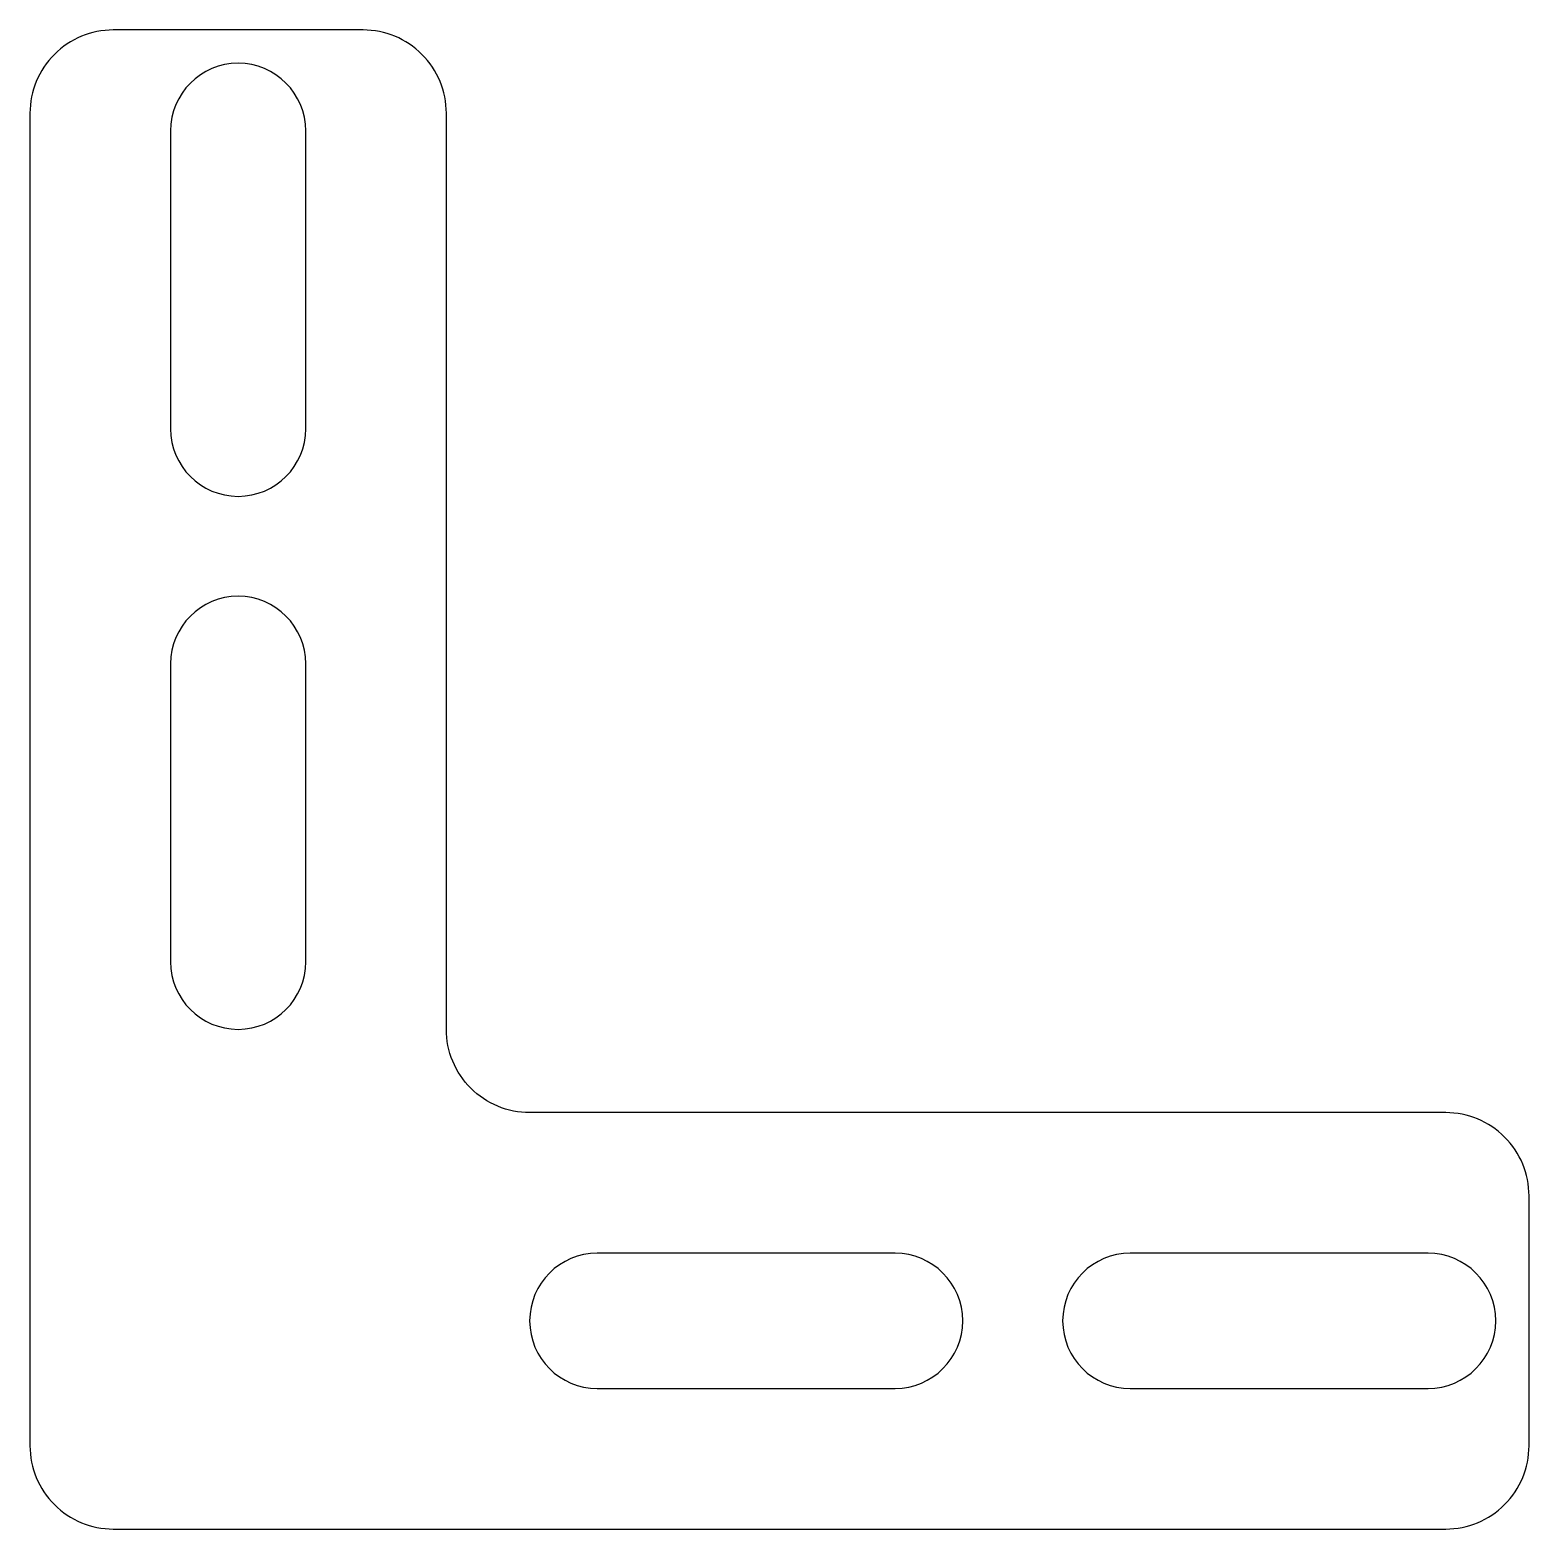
# Model space of a CAD drawing. Header units: inches. Extents: x 0 to 4.5, y 0 to 4.5.
import ezdxf

# ---------------------------------------------------------------- set-up
doc = ezdxf.new("R2010")
doc.units = ezdxf.units.IN
doc.layers.add('CUT', color=7, linetype='Continuous')

msp = doc.modelspace()

# ---------------------------------------------------------------- linework, layer by layer
at = {"layer": 'CUT'}
for points in [[(0, 0.25, 0.414214), (0.25, 0), (4.25, 0, 0.414214), (4.5, 0.25), (4.5, 1, 0.414214), (4.25, 1.25), (1.5, 1.25, -0.414214), (1.25, 1.5), (1.25, 4.25, 0.414214), (1, 4.5), (0.25, 4.5, 0.414214), (0, 4.25)], [(0.422, 4.197), (0.422, 3.303, 1), (0.828, 3.303), (0.828, 4.197, 1)], [(0.422, 2.597), (0.422, 1.703, 1), (0.828, 1.703), (0.828, 2.597, 1)], [(2.597, 0.828), (1.703, 0.828, 1), (1.703, 0.422), (2.597, 0.422, 1)], [(4.197, 0.828), (3.303, 0.828, 1), (3.303, 0.422), (4.197, 0.422, 1)]]:
    msp.add_lwpolyline(points, format="xyb", close=True, dxfattribs=at)

doc.saveas('drawing.dxf')
